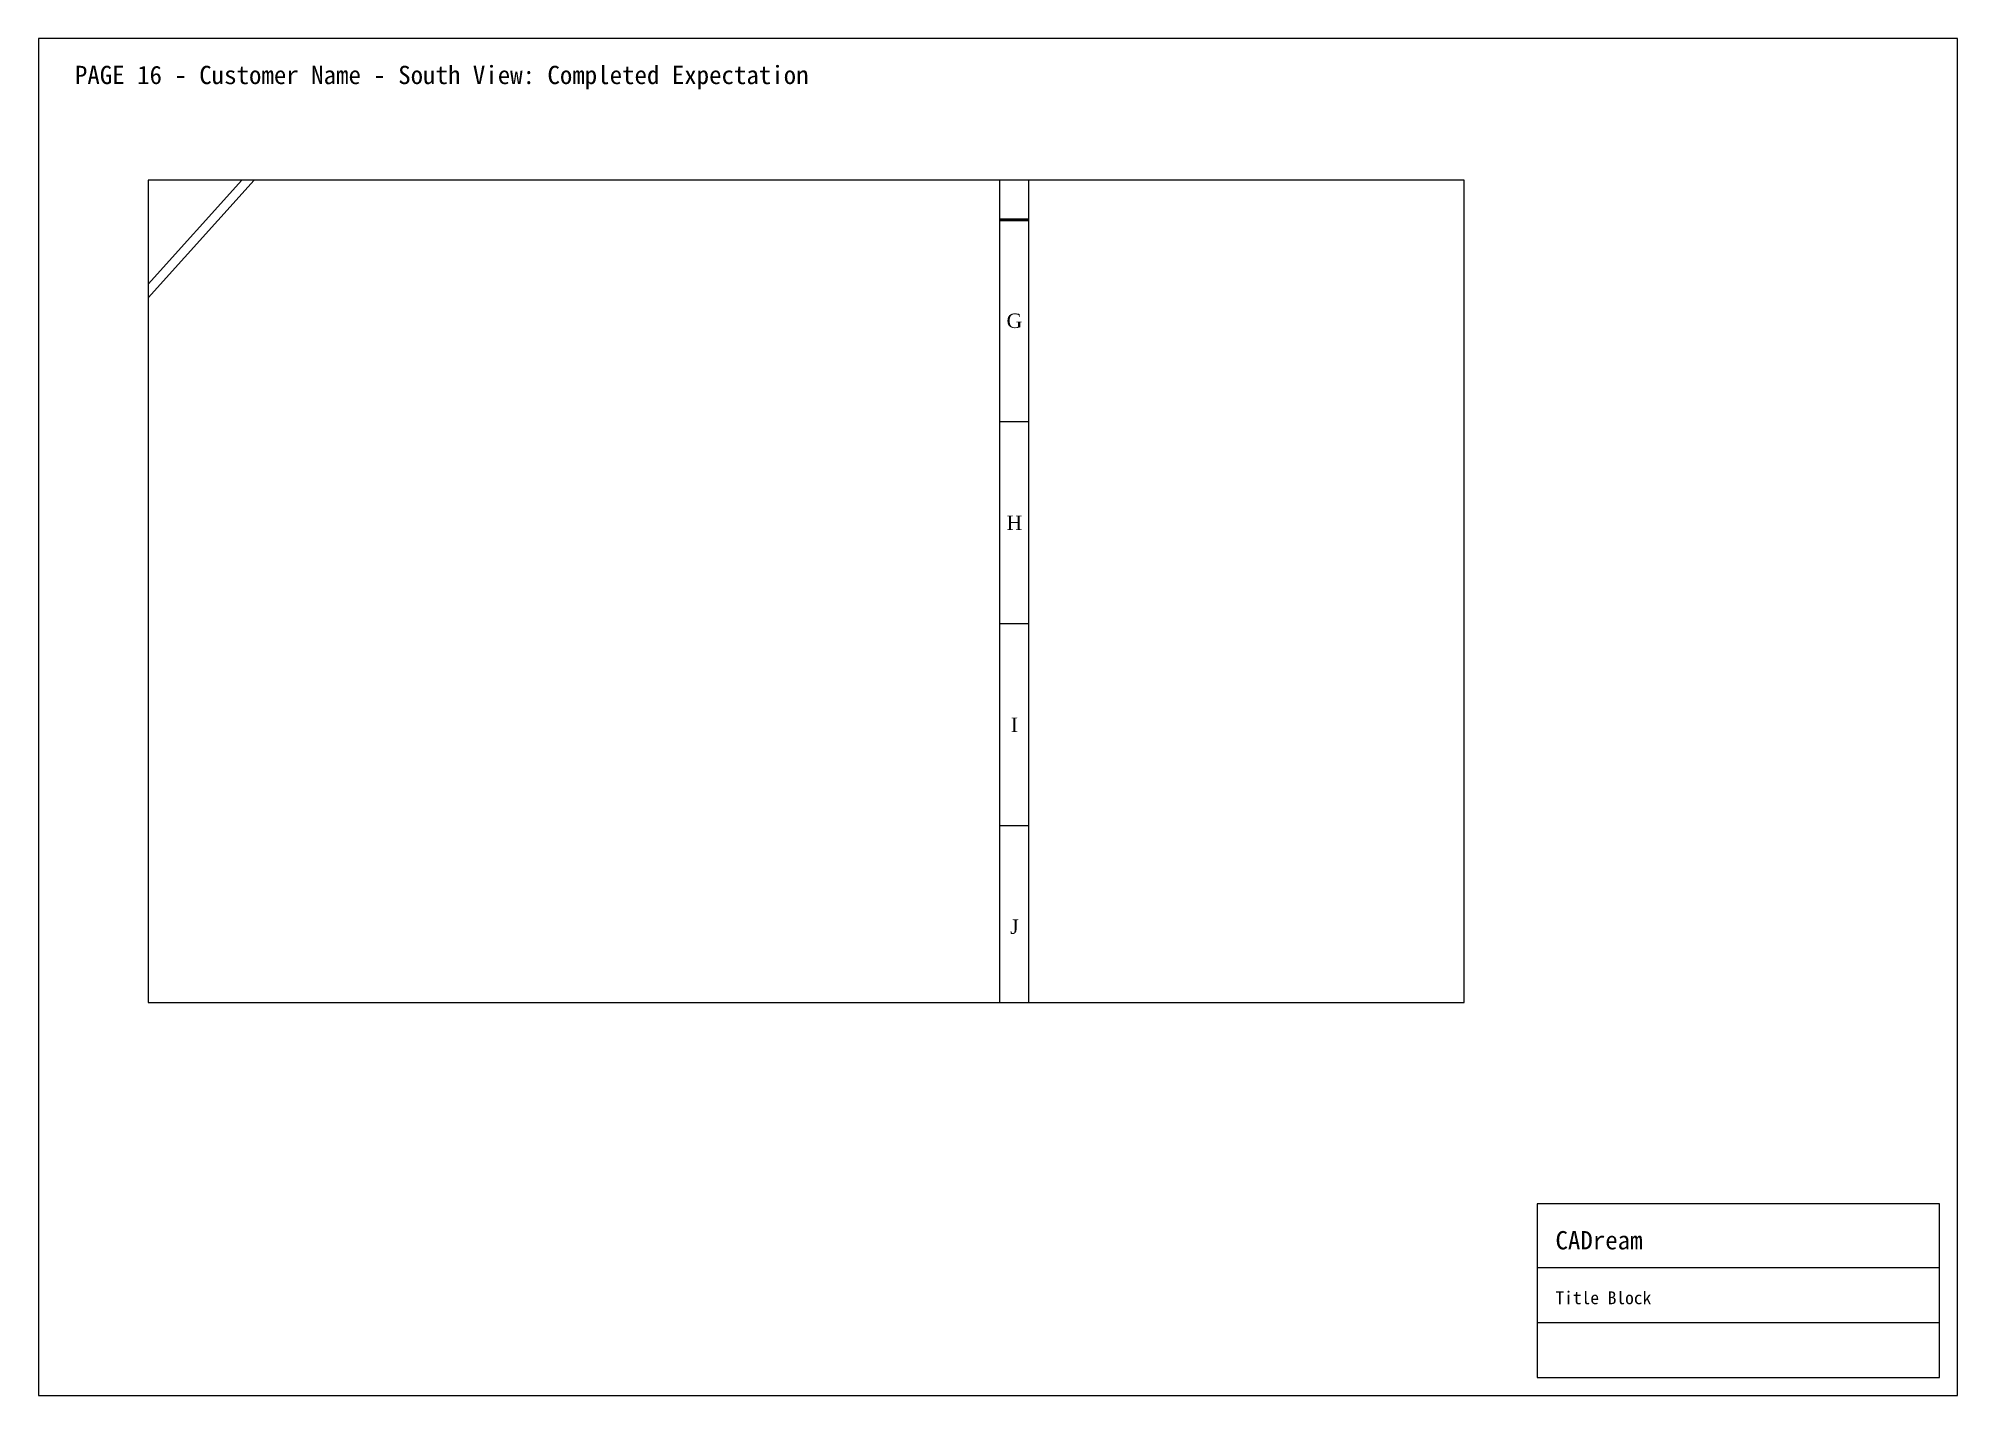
# Paper-space layout 'PAGE_16' of a CAD drawing. Header units: millimetres. Extents: x 0 to 420, y 0 to 297.
# The model-space entities are those that its viewports show. They can reach past a viewport. Long polylines and large blocks are cut down to what shows.
import ezdxf
from ezdxf.enums import TextEntityAlignment as Align

# ---------------------------------------------------------------- set-up
doc = ezdxf.new("R2010")
doc.units = ezdxf.units.MM
for name, color, linetype in [('Obstruction', 7, 'ByLayer'), ('SHEET_BORDER', 8, 'Continuous'), ('SHEET_TEXT', 5, 'Continuous'), ('SHEET_TITLEBLOCK', 7, 'Continuous'), ('SHEET_VIEWPORT_FRAME', 6, 'Continuous')]:
    doc.layers.add(name, color=color, linetype=linetype)
doc.styles.add('Times', font='times.ttf')

# ---------------------------------------------------------------- blocks, each defined once
blk = doc.blocks.new('CADREAM_TITLEBLOCK_TEMPLATE_V1')
at = {"layer": 'SHEET_TITLEBLOCK'}
for p, q in [((0, 24), (88, 24)), ((0, 12), (88, 12))]:
    blk.add_line(p, q, dxfattribs=at)
blk.add_lwpolyline([(0, 0), (88, 0), (88, 38), (0, 38)], close=True, dxfattribs=at)
for s, height, p in [('CADream', 4, (4, 28)), ('Title Block', 2.8, (4, 16))]:
    blk.add_text(s, height=height, dxfattribs=at).set_placement(p)
blk = doc.blocks.new('*U305')
at = {"layer": 'Obstruction', "color": 1}
blk.add_polyline3d([(142052, -20915, 13220), (215421, 60544, 13220), (216597, 59486, 13220), (143227, -21973, 13220)], close=True, dxfattribs=at)
at = {"flags": 1}
for tag in ['height', 'shape']:
    blk.add_attdef(tag, (0, 0), '', height=2.5, dxfattribs=at)
blk = doc.blocks.new('*U322')
at = {"color": 5}
blk.add_lwpolyline([(0, 0), (1189, 0), (1189, 841), (0, 841)], close=True, dxfattribs=at)

msp = doc.modelspace()

# ---------------------------------------------------------------- linework, layer by layer
at = {"color": 5}
for p, q in [((343924, -154955), (343924, 255545)), ((348924, 50295), (343924, 50295)), ((348924, 15254), (343924, 15254)), ((348924, -19788), (343924, -19788)), ((348924, -54830), (343924, -54830))]:
    msp.add_line(p, q, dxfattribs=at)
at = {"color": 5, "const_width": 500}
msp.add_lwpolyline([(348924, 50295), (343924, 50295)], dxfattribs=at)

# ---------------------------------------------------------------- block references
at = {"xscale": 500, "yscale": 500, "zscale": 500}
msp.add_blockref('*U322', (-245576, -159955), dxfattribs=at)
at = {"layer": 'Obstruction'}
msp.add_blockref('*U305', (0, 0), dxfattribs=at)

# ---------------------------------------------------------------- texts
at = {"color": 4, "style": 'Times'}
for s, p in [('G', (346424, 32775)), ('H', (346424, -2267)), ('I', (346424, -37309)), ('J', (346424, -72350))]:
    msp.add_text(s, height=2500, dxfattribs=at).set_placement(p, align=Align.MIDDLE)

psp = doc.layouts.new('PAGE_16')

# ---------------------------------------------------------------- linework, layer by layer
at = {"layer": 'SHEET_BORDER'}
psp.add_lwpolyline([(0, 0), (420, 0), (420, 297), (0, 297)], close=True, dxfattribs=at)
at = {"layer": 'SHEET_VIEWPORT_FRAME'}
psp.add_lwpolyline([(24, 86), (312, 86), (312, 266), (24, 266)], close=True, dxfattribs=at)

# ---------------------------------------------------------------- block references
at = {"layer": 'SHEET_TITLEBLOCK'}
psp.add_blockref('CADREAM_TITLEBLOCK_TEMPLATE_V1', (328, 4), dxfattribs=at)

# ---------------------------------------------------------------- texts
at = {"layer": 'SHEET_TEXT'}
psp.add_text('PAGE 16 - Customer Name - South View: Completed Expectation', height=4, dxfattribs=at).set_placement((8, 287))

# ---------------------------------------------------------------- viewports
at = {"layer": 'SHEET_VIEWPORT_FRAME'}
psp.add_viewport(center=(168, 176), size=(288, 180), view_center_point=(310281.26, -14157.1), view_height=142697.4, dxfattribs=at)

doc.saveas('drawing.dxf')
